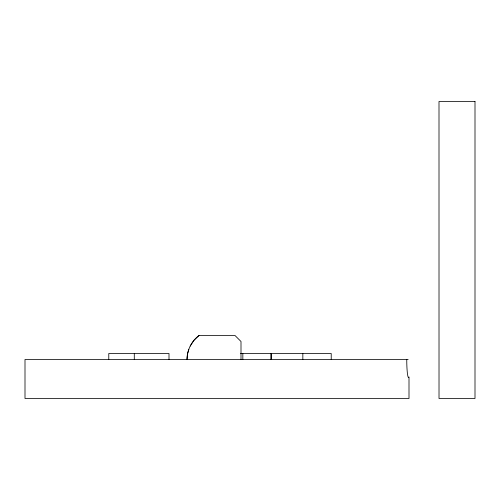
<?xml version="1.0" encoding="UTF-8"?>
<svg xmlns="http://www.w3.org/2000/svg" width="500" height="500" viewBox="0 0 500 500"><rect width="100%" height="100%" fill="white"/><g stroke="black" fill="none" stroke-linecap="round" stroke-linejoin="round"><path stroke-width="0.75" d="M188.825 349.275L187.45 354.312L187.006 359.5C187.006 350.188 191.531 341.056 199.013 335.5L235 335.5L241 341.5L241 359.5M190.2 346.081L193.994 340.275L199.013 335.5M240.506 353.5L331.219 353.5L331.219 359.5M408.156 359.5L25 359.5L25 398.5L409 398.5L409 377.5M302.838 353.5L302.838 359.5M271.219 353.5L271.219 359.5M271 353.5L271 359.5M242.838 353.5L242.838 359.5M169 359.5L169 353.5L108.781 353.5L108.781 359.5M134.288 353.5L134.288 359.5M408.988 376.981A17.981 1.8 90 0 1 406.756 359.406M475 101.5L439 101.5L439.019 398.5L475 398.5L475 101.5"/></g></svg>
